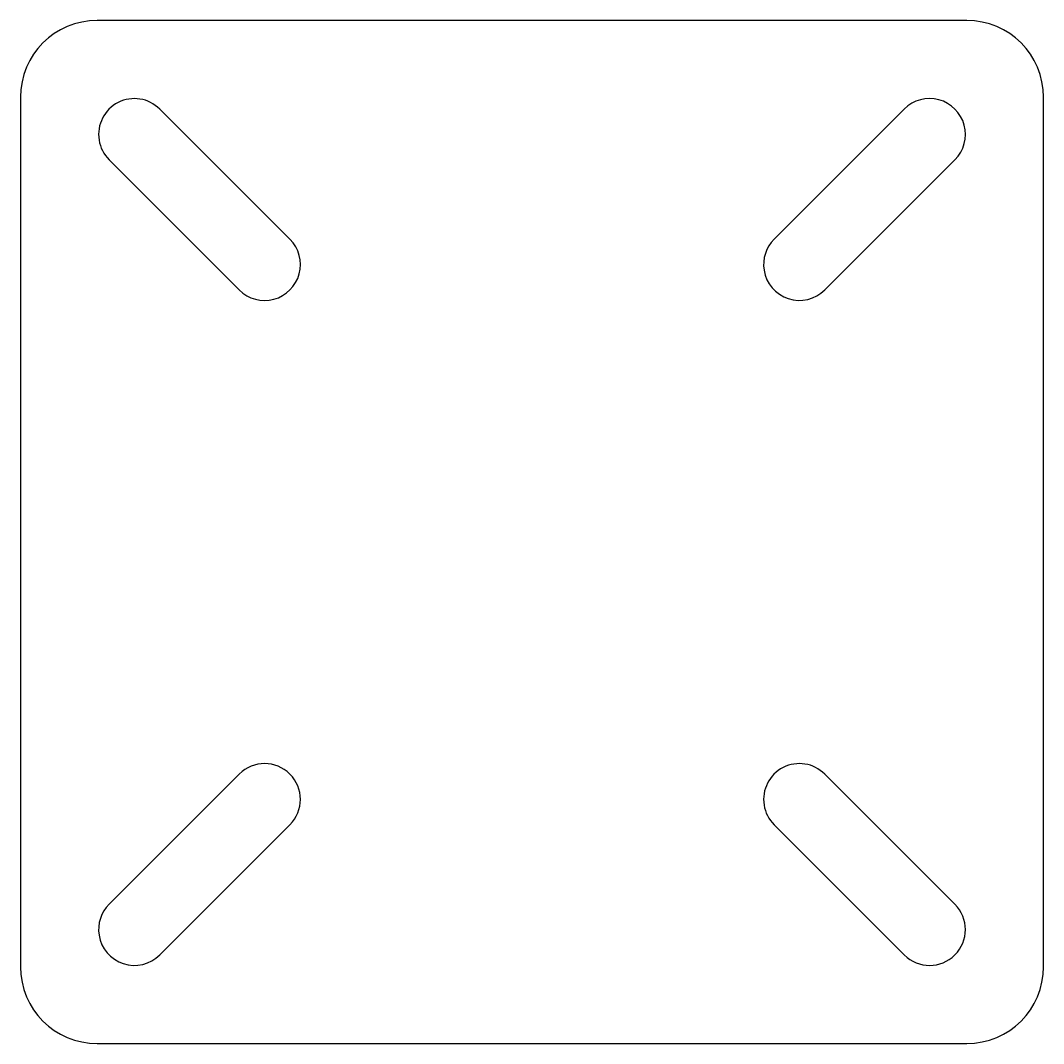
# Model space of a CAD drawing. Header units: millimetres. Extents: x -36 to 164, y 0 to 200.
import ezdxf

# ---------------------------------------------------------------- set-up
doc = ezdxf.new("R2010")
doc.units = ezdxf.units.MM

msp = doc.modelspace()

# ---------------------------------------------------------------- linework, layer by layer
at = {"layer": 'InnerContour', "color": 2}
for points in [[(-20.31, 176.63, 0.158), (-18.35, 172.78), (7.11, 147.32, 1), (17.01, 157.22), (-8.45, 182.68, 0.726)], [(109.69, 151.18, 0.613), (121.55, 147.32), (147.01, 172.78, 1), (137.11, 182.68), (111.65, 157.22, 0.24)], [(-20.31, 21.18, 0.613), (-8.45, 17.32), (17.01, 42.78, 1), (7.11, 52.68), (-18.35, 27.22, 0.24)], [(109.69, 46.63, 0.158), (111.65, 42.78), (137.11, 17.32, 1), (147.01, 27.22), (121.55, 52.68, 0.726)]]:
    msp.add_lwpolyline(points, format="xyb", close=True, dxfattribs=at)
at = {"layer": 'OuterContour', "color": 3}
msp.add_lwpolyline([(-20.67, 200, 0.414), (-35.67, 185), (-35.67, 15, 0.414), (-20.67, 0), (149.33, 0, 0.414), (164.33, 15), (164.33, 185, 0.414), (149.33, 200)], format="xyb", close=True, dxfattribs=at)

doc.saveas('drawing.dxf')
